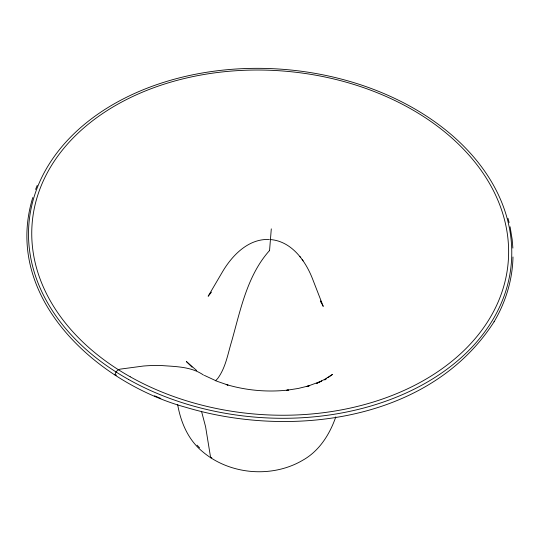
<?xml version="1.0" encoding="UTF-8"?>
<svg xmlns="http://www.w3.org/2000/svg" width="540" height="540" viewBox="0 0 540 540"><rect width="100%" height="100%" fill="white"/><g stroke="black" fill="none" stroke-linecap="round" stroke-linejoin="round"><path stroke-width="0.81" d="M512.98 256.979C512.528 279.774 505.676 302.265 494.039 321.82M269.541 250.715L271.296 228.872M32.791 197.552C1.944 297.769 97.598 383.346 185.942 407.336C291.242 438.851 430.697 421.058 494.168 321.617M35.6 189.419L37.206 185.416M335.812 416.86C329.771 434.268 319.343 450.94 302.9 460.154C287.388 469.368 268.88 472.966 250.992 471.393C233.145 469.787 215.595 462.989 202.014 451.183C188.062 439.56 180.718 422.091 177.653 404.555M269.555 250.499C247.185 275.508 240.577 309.771 231.721 341.111C227.894 353.545 225.835 367.132 218.099 377.939A9.167 3.119 -58.5 0 1 216.068 380.201L215.372 380.801M211.471 292.106L208.157 296.244L221.846 272.909C231.586 255.913 248.171 238.397 269.399 239.49M324.769 379.985L326.7 378.594M327.989 377.669L332.492 374.423L324.736 379.303L316.312 383.535L321.746 381.051L306.808 386.512L309.413 385.709L298.269 388.449L286.74 390.265L288.461 390.022C267.617 392.377 246.308 390.501 226.199 384.507L227.995 385.061L216.999 381.254L204.376 375.374M211.795 457.583L210.971 457.893L210.56 457.238L205.591 426.755L201.508 411.291M116.539 375.098L115.034 374.875C115.196 372.276 117.457 369.657 120.049 369.151L143.438 366.032A959.513 250.486 -47 0 1 160.637 365.472C175.075 366.64 191.174 366.377 203.526 375.084M270.695 239.578C291.796 241.414 305.66 260.996 312.674 279.207L323.231 306.376L320.47 301.185M154.528 395.813L160.826 398.446M196.709 370.541L186.341 361.496L192.058 367.2M299.849 256.48L300.733 257.681M302.137 259.571L303.095 260.874M320.375 300.976L321.57 302.623M508.019 218.396L509.119 222.568M510.091 226.766L512.177 239.504L512.872 248.096M199.577 447.795A75.398 62.667 4.6 0 1 197.08 445.163M128.655 379.519A242.015 174.467 4.6 0 0 510.523 270.351A242.015 174.467 4.6 0 0 171.227 80.082A242.015 174.467 4.6 0 0 128.655 379.519M130.208 376.778A238.808 172.098 4.6 0 0 507.344 269.642A238.808 172.098 4.6 0 0 173.016 81.486A238.808 172.098 4.6 0 0 130.208 376.778"/></g></svg>
